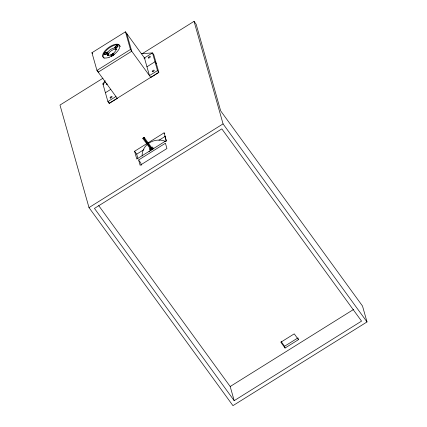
<?xml version="1.0" encoding="UTF-8"?>
<svg xmlns="http://www.w3.org/2000/svg" width="427" height="427" viewBox="0 0 427 427"><rect width="100%" height="100%" fill="white"/><g stroke="black" fill="none" stroke-linecap="round" stroke-linejoin="round"><path stroke-width="0.64" d="M107.807 54.661L108.554 53.113M107.978 55.756L108.976 53.695M105.202 80.719L102.896 83.884L107.898 101.562L109.168 103.307L158.769 72.334L157.499 70.588L152.498 52.911L141.438 53.711M150.123 148.174L149.631 148.927A1.975 0.822 -43.9 0 0 149.882 149.813L151.414 149.279L152.791 148.004A1.986 0.897 -28 0 0 152.54 147.123L151.361 147.278L150.235 148.062M117.211 98.285L96.945 70.407L91.944 52.724L125.458 31.801L145.089 58.803M113.529 55.067L111.383 56.407L110.983 54.992L113.667 53.322L114.068 54.736M96.945 70.407L130.459 49.479L125.458 31.801M102.976 78.216L59.983 105.063L88.997 207.597L232.955 405.65L367.017 321.937L362.512 306.026L220.668 110.876L196.158 24.254L194.045 21.35L142.004 53.845M105.715 82.123L102.896 83.884L103.531 84.754M144.043 58.189L152.498 52.911L153.768 54.656L158.855 72.451L150.811 77.474M105.4 92.723L110.758 89.376M146.957 66.772L155.001 61.75L156.266 63.495M107.898 101.562L115.941 96.539M157.499 70.588L149.455 75.611L144.454 57.933M117.292 98.402L109.248 103.425L108.81 102.042M147.934 142.922L164.075 132.845L166.274 140.622L136.779 159.036L134.58 151.259L146.824 143.616M137.878 158.353L136.693 154.163L143.926 149.647M158.951 140.264L165.628 136.096M138.62 159.97L165.436 143.226L166.936 148.532L140.125 165.27L138.62 159.97L140.734 162.874L141.401 165.228M88.997 207.597L223.059 123.883L194.045 21.35M298.131 338.478L298.462 339.657L285.06 348.032L284.558 346.26L297.966 337.89M234.193 400.654L94.463 208.408L221.821 128.879L361.552 321.125L234.193 400.654L230.19 386.51L353.604 309.447M143.664 137.98L144.241 137.462L143.621 137.958L151.681 149.044M115.338 48.875L116.464 49.132M151.494 149.05L143.44 137.964L142.992 138.097L142.815 138.46L150.875 149.546M142.815 138.46L143.461 138.001M223.059 123.883L367.017 321.937M130.459 49.479L150.726 77.356M164.075 132.845L164.779 133.811M91.944 52.724L92.579 53.599M298.462 339.657L294.24 333.85L280.838 342.219L285.06 348.032M144.241 137.462L152.3 148.548M281.105 341.509L284.558 346.26M134.58 151.259L136.693 154.163M98.68 205.574L230.19 386.51M164.987 136.437L166.381 141.353M126.723 33.541L131.73 51.219L98.21 72.147L97.852 70.882M142.148 156.058A15.97 14.176 -15.8 0 1 148.212 143.664M148.858 143.2A15.97 14.176 -15.8 0 1 165.596 141.417M149.002 151.75A15.97 14.176 -15.8 0 1 153.656 148.697M150.373 150.01A1.996 0.881 -34.4 0 1 152.999 148.238M107.412 84.007A1.196 0.523 -36 0 1 106.291 84.29A1.196 0.523 -36 0 1 106.504 83.436M119.896 45.828A10.141 4.435 -36 0 1 120.2 46.671M104.247 58.312A10.141 4.435 -36 0 1 103.969 58.157M103.521 57.773A10.141 4.435 -36 0 1 108.72 48.315A10.141 4.435 -36 0 1 119.725 45.593M107.946 55.67A5.391 2.359 -36 0 1 110.828 51.128A5.391 2.359 -36 0 1 116.283 49.276M108.287 54.17A1.436 0.63 -36 0 1 107.796 55.435M105.186 52.692L104.193 54.757L106.713 54.015L107.705 51.95L105.186 52.692M116.614 45.556L114.495 47.712L116.181 48.102L118.3 45.945L116.614 45.556M152.903 71.704A1.196 0.523 -36 0 0 154.2 70.29A1.196 0.523 -36 0 0 152.519 70.866A1.196 0.523 -36 0 0 152.903 71.704M148.879 58.008A1.196 0.523 -36 0 0 150.336 56.631A1.196 0.523 -36 0 0 148.745 57.01A1.196 0.523 -36 0 0 148.879 58.008M110.636 98.05A1.196 0.523 -36 0 0 112.093 96.673A1.196 0.523 -36 0 0 110.508 97.057A1.196 0.523 -36 0 0 110.636 98.05M110.326 55.04A5.391 2.359 -36 0 0 116.075 48.662A5.391 2.359 -36 0 0 108.474 51.347A5.391 2.359 -36 0 0 110.326 55.04M109.12 57.282A10.141 4.435 -36 0 0 119.475 45.246A10.141 4.435 -36 0 0 105.01 50.776A10.141 4.435 -36 0 0 109.12 57.282M105.501 54.282A1.436 0.63 -36 0 0 107.156 52.601A1.436 0.63 -36 0 0 105.191 53.178A1.436 0.63 -36 0 0 105.501 54.282M115.952 47.755A1.436 0.63 -36 0 0 117.606 46.073A1.436 0.63 -36 0 0 115.637 46.655A1.436 0.63 -36 0 0 115.952 47.755M112.077 55.793A1.436 0.63 -36 0 0 113.731 54.112A1.436 0.63 -36 0 0 111.767 54.688A1.436 0.63 -36 0 0 112.077 55.793"/></g></svg>
